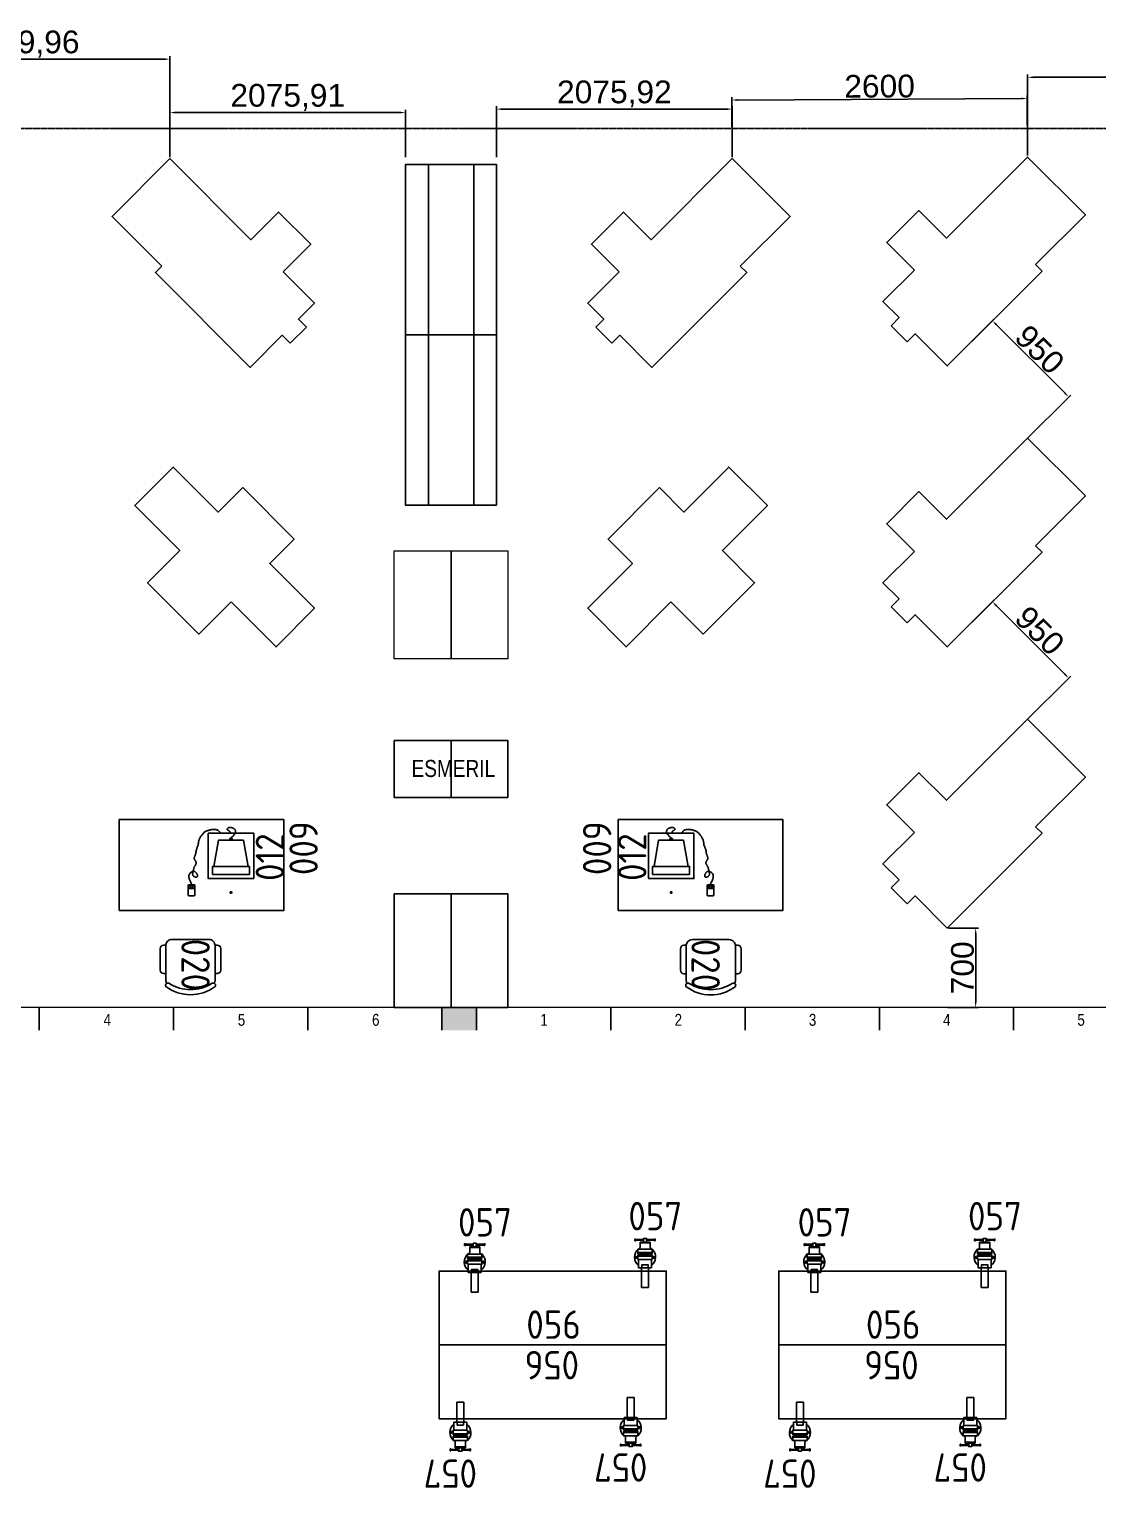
# Model space of a CAD drawing. Header units: millimetres. Extents: x 18768 to 1484868, y -11027 to 520152.
# Drawn here: x 1463710 to 1473120, y 245171 to 258014 of the extents above; entities that cross this region are included whole.
import ezdxf
from ezdxf.enums import TextEntityAlignment as Align

# ---------------------------------------------------------------- set-up
doc = ezdxf.new("R2010")
doc.units = ezdxf.units.MM
doc.linetypes.add('DIVIDE', pattern=[2.15, 1.5, -0.2, 0.05, -0.15, 0.05, -0.2])
for name, color, linetype in [('L025-CONTORNO', 7, 'Continuous'), ('L025-IMAGIN', 1, 'DIVIDE'), ('L025-TEXTO', 7, 'Continuous'), ('L035-ARRANJO-ADQUIRIR', 102, 'Continuous'), ('L035-ARRANJO-EXISTENTE', 180, 'Continuous'), ('L035-TEXTO', 40, 'Continuous'), ('PAREDES', 7, 'Continuous')]:
    doc.layers.add(name, color=color, linetype=linetype)
doc.styles.add('ISO-CP--25', font='isocp.shx', dxfattribs={"height": 250})
doc.styles.get("Standard").update_dxf_attribs({"font": 'arial.ttf'})
doc.dimstyles.new('Anotativo', dxfattribs={"dimscale": 0, "dimtxt": 2.5, "dimasz": 2.5, "dimexe": 1.25, "dimexo": 0.625, "dimtad": 1, "dimtxsty": 'Standard', "dimcen": 2.5, "dimadec": 0, "dimazin": 0, "dimtfac": 1, "dimtmove": 0, "dimatfit": 3, "dimfxl": 1, "dimarcsym": 0})

# ---------------------------------------------------------------- blocks, each defined once
blk = doc.blocks.new('BL_SENAI_id9320210400')
at = {"layer": 'L035-ARRANJO-ADQUIRIR', "color": 0}
for points in [[(-690, 550, -0.290756), (-310, 550, 0.829608), (-284, 579, 0.333333), (-716, 579, 0.829608), (-690, 550)], [(-710, 550, 0.129448), (-717, 523), (-717, 219, 0.414214), (-663, 164), (-338, 164, 0.414214), (-284, 219), (-284, 525, 0.120944), (-290, 550)], [(-717, 464), (-737, 464, 0.414214), (-767, 434), (-767, 244, 0.414214), (-737, 214), (-717, 214)], [(-284, 214), (-264, 214, 0.414214), (-234, 244), (-234, 434, 0.414214), (-264, 464), (-284, 464)]]:
    blk.add_lwpolyline(points, format="xyb", dxfattribs=at)
at = {"layer": 'L025-TEXTO', "style": 'ISO-CP--25'}
blk.add_attdef('rmp_mt_codmaterial', (15, 15), '', height=40, dxfattribs=at)
at = {"layer": 'L025-TEXTO', "style": 'ISO-CP--25', "flags": 1}
for tag in ['rmp_mt_nomeunid', 'rmp_mt_potencia', 'rmp_mt_cod']:
    blk.add_attdef(tag, (15, 15), '', height=40, dxfattribs=at)
blk = doc.blocks.new('BL_SENAI_id9370710510')
at = {"layer": 'L035-ARRANJO-ADQUIRIR', "color": 0}
for p, q in [((491, 168), (491, 85)), ((491, 142), (549, 142)), ((491, 141), (549, 141)), ((495, 168), (495, 145)), ((511, 168), (495, 168)), ((495, 145), (511, 145)), ((542, 174), (498, 174)), ((511, 145), (511, 168)), ((529, 168), (512, 168)), ((512, 168), (512, 145)), ((512, 145), (529, 145)), ((529, 145), (529, 168)), ((530, 168), (530, 145)), ((546, 168), (530, 168)), ((530, 145), (546, 145)), ((546, 145), (546, 168)), ((549, 85), (549, 168)), ((185, 107), (161, 107)), ((173, 95), (173, 119)), ((498, 78), (542, 78))]:
    blk.add_line(p, q, dxfattribs=at)
for points in [[(173, 581), (172, 586), (170, 590), (168, 593), (165, 596), (162, 598), (160, 599), (158, 600), (156, 602), (154, 603), (153, 604), (152, 606), (152, 607), (152, 609), (151, 610), (151, 611), (150, 612), (149, 613), (148, 614), (146, 615), (145, 616), (143, 617), (141, 618), (139, 620), (138, 622), (136, 624), (135, 627), (134, 630), (133, 633), (133, 637), (133, 640), (133, 644), (133, 647), (134, 650), (134, 653), (135, 656), (137, 658), (138, 661), (140, 663), (142, 665), (144, 667), (146, 668), (148, 670), (151, 671), (153, 672), (156, 673), (158, 674), (160, 675), (162, 676), (164, 676), (166, 677), (168, 678), (170, 678), (172, 679), (174, 679), (175, 679), (177, 680), (179, 680), (180, 680), (182, 680), (183, 680), (185, 680), (187, 680), (189, 679), (190, 679), (192, 678), (194, 678), (195, 677), (197, 676), (199, 675), (200, 674), (201, 672), (203, 671), (204, 670), (205, 669), (205, 667), (206, 666), (206, 665), (206, 664), (206, 663), (206, 662), (205, 660), (205, 659), (204, 658), (203, 658), (201, 657), (200, 656), (199, 655), (197, 654), (196, 653), (194, 653), (193, 652), (191, 651), (190, 650), (189, 649), (187, 648), (186, 647), (185, 645), (184, 644), (183, 642), (182, 640), (181, 637), (179, 635), (176, 632), (173, 629)], [(268, 629), (272, 638), (277, 645), (282, 650), (288, 655), (294, 657), (300, 659), (307, 661), (313, 661), (320, 662), (326, 662), (332, 661), (338, 661), (343, 660), (349, 659), (355, 658), (360, 657), (366, 656), (371, 654), (377, 652), (382, 651), (387, 649), (392, 646), (397, 644), (402, 641), (406, 637), (411, 634), (415, 630), (419, 626), (422, 621), (426, 617), (430, 612), (433, 607), (437, 602), (440, 597), (443, 591), (447, 586), (449, 580), (452, 575), (454, 570), (456, 565), (457, 560), (458, 555), (459, 550), (460, 545), (460, 540), (461, 535), (461, 531), (462, 526), (464, 521), (466, 516), (467, 511), (470, 507), (472, 502), (474, 496), (475, 491), (477, 486), (478, 481), (479, 475), (480, 470), (481, 465), (481, 459), (482, 454), (483, 449), (484, 445), (486, 440), (487, 436), (489, 432), (491, 428), (492, 425), (494, 421), (495, 418), (496, 415), (496, 411), (496, 408), (496, 405), (495, 402), (494, 398), (493, 395), (492, 393), (490, 390), (488, 387), (486, 385), (484, 382), (482, 380), (481, 377), (480, 375), (479, 372), (479, 369), (479, 366), (479, 362), (481, 359), (482, 355), (484, 352), (486, 348), (488, 345), (490, 342), (492, 338), (493, 336), (495, 333), (497, 331), (498, 329), (499, 327), (500, 326), (501, 325), (501, 325), (501, 324), (501, 324), (501, 324), (501, 324), (500, 323), (500, 322), (501, 319), (501, 316), (502, 312), (503, 308), (504, 303), (505, 298), (506, 293), (507, 287), (508, 283), (509, 278), (510, 275), (511, 271), (511, 268), (511, 265), (510, 262), (509, 259), (507, 257), (505, 254), (502, 251), (498, 248), (495, 246), (491, 244), (487, 242), (483, 241), (480, 241), (477, 241), (475, 242), (473, 243), (471, 245), (470, 247), (469, 250), (469, 253), (469, 256), (469, 259), (470, 262), (471, 265), (472, 268), (473, 271), (475, 274), (477, 277), (479, 280), (482, 283), (485, 286), (488, 289), (491, 291), (495, 293), (498, 294), (503, 294), (507, 293), (512, 292), (517, 290), (522, 287), (527, 283), (531, 279), (536, 274), (539, 269), (542, 263), (543, 257), (544, 251), (544, 245), (543, 239), (542, 233), (540, 227), (538, 221), (536, 216), (533, 210), (530, 205), (528, 199), (525, 194), (523, 189), (521, 183), (520, 177), (520, 174)], [(323, 336), (283, 566), (63, 566), (23, 336)]]:
    blk.add_lwpolyline(points, dxfattribs=at)
for points in [[(-27, 229), (-27, 629), (373, 629), (373, 229)], [(162, 566), (184, 566), (184, 581), (162, 581)], [(335, 266), (335, 336), (10, 336), (10, 266)]]:
    blk.add_lwpolyline(points, close=True, dxfattribs=at)
for centre, start, end in [((498, 168), 90, 180), ((542, 168), 0, 90), ((498, 85), 180, 270), ((542, 85), 270, 0)]:
    blk.add_arc(centre, 6.72, start, end, dxfattribs=at)
at = {"layer": 'L025-TEXTO', "style": 'ISO-CP--25'}
blk.add_attdef('rmp_mt_codmaterial', (15, 15), '', height=40, dxfattribs=at)
at = {"layer": 'L025-TEXTO', "style": 'ISO-CP--25', "flags": 1}
for tag in ['rmp_mt_nomeunid', 'rmp_mt_potencia', 'rmp_mt_cod']:
    blk.add_attdef(tag, (15, 15), '', height=40, dxfattribs=at)
blk = doc.blocks.new('BL_SENAI_id9320220810')
at = {"layer": 'L025-CONTORNO', "color": 0}
blk.add_lwpolyline([(-688, 238), (112, 238), (112, 1688), (-688, 1688)], close=True, dxfattribs=at)
at = {"layer": 'L025-TEXTO', "style": 'ISO-CP--25'}
blk.add_attdef('rmp_mt_codmaterial', (15, 15), '', height=40, dxfattribs=at)
at = {"layer": 'L025-TEXTO', "style": 'ISO-CP--25', "flags": 1}
for tag in ['rmp_mt_nomeunid', 'rmp_mt_potencia', 'rmp_mt_cod']:
    blk.add_attdef(tag, (15, 15), '', height=40, dxfattribs=at)
blk = doc.blocks.new('*D377')
at = {"layer": 'DEFPOINTS', "color": 0, "linetype": 'ByBlock', "lineweight": 15, "transparency": 16777216}
for p in [(1471794, 250100), (1471787, 249400), (1472044, 249400)]:
    blk.add_point(p, dxfattribs=at)
at = {"layer": 'PAREDES', "color": 0, "linetype": 'ByBlock', "lineweight": -2, "transparency": 16777216}
for p, q in [((1471806, 250100), (1472069, 250100)), ((1472044, 250050), (1472044, 249450)), ((1471799, 249400), (1472069, 249400))]:
    blk.add_line(p, q, dxfattribs=at)
at = {"layer": 'PAREDES', "color": 0, "linetype": 'ByBlock', "lineweight": 15, "transparency": 16777216}
for points in [[(1472036, 250050), (1472052, 250050), (1472044, 250100)], [(1472036, 249450), (1472052, 249450), (1472044, 249400)]]:
    blk.add_solid(points, dxfattribs=at)
at = {"layer": 'PAREDES', "color": 0, "linetype": 'ByBlock', "lineweight": 15, "transparency": 16777216, "insert": (1471929, 249750), "char_height": 200, "attachment_point": 5, "rotation": 90}
blk.add_mtext('700', dxfattribs=at)
blk = doc.blocks.new('*D378')
at = {"layer": 'DEFPOINTS', "color": 0, "linetype": 'ByBlock', "lineweight": 15, "transparency": 16777216}
for p in [(1471794, 252575), (1472863, 252301), (1472466, 251903)]:
    blk.add_point(p, dxfattribs=at)
at = {"layer": 'PAREDES', "color": 0, "linetype": 'ByBlock', "lineweight": -2, "transparency": 16777216}
for p, q in [((1471803, 252584), (1472209, 252990)), ((1472227, 252937), (1472828, 252336)), ((1472474, 251912), (1472881, 252319))]:
    blk.add_line(p, q, dxfattribs=at)
at = {"layer": 'PAREDES', "color": 0, "linetype": 'ByBlock', "lineweight": 15, "transparency": 16777216}
for points in [[(1472233, 252943), (1472221, 252931), (1472191, 252973)], [(1472834, 252342), (1472822, 252330), (1472863, 252301)]]:
    blk.add_solid(points, dxfattribs=at)
at = {"layer": 'PAREDES', "color": 0, "linetype": 'ByBlock', "lineweight": 15, "transparency": 16777216, "insert": (1472608, 252718), "char_height": 200, "attachment_point": 5, "rotation": 315}
blk.add_mtext('950', dxfattribs=at)
blk = doc.blocks.new('*D379')
at = {"layer": 'DEFPOINTS', "color": 0, "linetype": 'ByBlock', "lineweight": 15, "transparency": 16777216}
for p in [(1471794, 255050), (1472863, 254776), (1472466, 254378)]:
    blk.add_point(p, dxfattribs=at)
at = {"layer": 'PAREDES', "color": 0, "linetype": 'ByBlock', "lineweight": -2, "transparency": 16777216}
for p, q in [((1471803, 255059), (1472209, 255465)), ((1472227, 255412), (1472828, 254811)), ((1472474, 254387), (1472881, 254793))]:
    blk.add_line(p, q, dxfattribs=at)
at = {"layer": 'PAREDES', "color": 0, "linetype": 'ByBlock', "lineweight": 15, "transparency": 16777216}
for points in [[(1472233, 255418), (1472221, 255406), (1472191, 255447)], [(1472834, 254817), (1472822, 254805), (1472863, 254776)]]:
    blk.add_solid(points, dxfattribs=at)
at = {"layer": 'PAREDES', "color": 0, "linetype": 'ByBlock', "lineweight": 15, "transparency": 16777216, "insert": (1472608, 255193), "char_height": 200, "attachment_point": 5, "rotation": 315}
blk.add_mtext('950', dxfattribs=at)
blk = doc.blocks.new('*D383')
at = {"layer": 'DEFPOINTS', "color": 0, "linetype": 'ByBlock', "lineweight": 15, "transparency": 16777216}
for p in [(1472501, 257590), (1472501, 256888), (1475101, 256888)]:
    blk.add_point(p, dxfattribs=at)
at = {"layer": 'PAREDES', "color": 0, "linetype": 'ByBlock', "lineweight": -2, "transparency": 16777216}
for p, q in [((1472501, 256901), (1472501, 257615)), ((1475051, 257590), (1472551, 257590)), ((1475101, 256901), (1475101, 257615))]:
    blk.add_line(p, q, dxfattribs=at)
at = {"layer": 'PAREDES', "color": 0, "linetype": 'ByBlock', "lineweight": 15, "transparency": 16777216}
for points in [[(1472551, 257598), (1472551, 257582), (1472501, 257590)], [(1475051, 257598), (1475051, 257582), (1475101, 257590)]]:
    blk.add_solid(points, dxfattribs=at)
at = {"layer": 'PAREDES', "color": 0, "linetype": 'ByBlock', "lineweight": 15, "transparency": 16777216, "insert": (1473801, 257705), "char_height": 200, "attachment_point": 5}
blk.add_mtext('2600', dxfattribs=at)
blk = doc.blocks.new('*D386')
at = {"layer": 'DEFPOINTS', "color": 0, "linetype": 'ByBlock', "lineweight": 15, "transparency": 16777216}
for p in [(1469898, 257390), (1469901, 256875), (1472501, 256888)]:
    blk.add_point(p, dxfattribs=at)
at = {"layer": 'PAREDES', "color": 0, "linetype": 'ByBlock', "lineweight": -2, "transparency": 16777216}
for p, q in [((1469901, 256887), (1469898, 257415)), ((1472448, 257403), (1469948, 257390)), ((1472501, 256901), (1472498, 257429))]:
    blk.add_line(p, q, dxfattribs=at)
at = {"layer": 'PAREDES', "color": 0, "linetype": 'ByBlock', "lineweight": 15, "transparency": 16777216}
for points in [[(1469948, 257399), (1469948, 257382), (1469898, 257390)], [(1472448, 257412), (1472448, 257395), (1472498, 257404)]]:
    blk.add_solid(points, dxfattribs=at)
at = {"layer": 'PAREDES', "color": 0, "linetype": 'ByBlock', "lineweight": 15, "transparency": 16777216, "insert": (1471198, 257511), "char_height": 200, "attachment_point": 5, "rotation": 0.3001}
blk.add_mtext('2600', dxfattribs=at)
blk = doc.blocks.new('*D387')
at = {"layer": 'DEFPOINTS', "color": 0, "linetype": 'ByBlock', "lineweight": 15, "transparency": 16777216}
for p in [(1480428, 250934), (1479594, 250100), (1480761, 249900), (1450090, 249400), (1484740, 249400)]:
    blk.add_point(p, dxfattribs=at)
at = {"layer": 'PAREDES', "color": 0, "linetype": 'ByBlock', "lineweight": -2, "transparency": 16777216}
blk.add_arc((1478894, 249400), 1933, 1.4823, 43.5177, dxfattribs=at)
at = {"layer": 'PAREDES', "color": 0, "linetype": 'ByBlock', "lineweight": 15, "transparency": 16777216}
for points in [[(1480289, 250725), (1480301, 250737), (1480260, 250767)], [(1480834, 249450), (1480817, 249450), (1480826, 249400)]]:
    blk.add_solid(points, dxfattribs=at)
at = {"layer": 'PAREDES', "color": 0, "linetype": 'ByBlock', "lineweight": 15, "transparency": 16777216, "insert": (1480785, 250183), "char_height": 200, "attachment_point": 5, "rotation": 292.5}
blk.add_mtext('45°', dxfattribs=at)
blk = doc.blocks.new('*D400')
at = {"layer": 'DEFPOINTS', "color": 0, "linetype": 'ByBlock', "lineweight": 15, "transparency": 16777216}
for p in [(1467825, 257310), (1467825, 256875), (1469901, 256875)]:
    blk.add_point(p, dxfattribs=at)
at = {"layer": 'PAREDES', "color": 0, "linetype": 'ByBlock', "lineweight": -2, "transparency": 16777216}
for p, q in [((1467825, 256887), (1467825, 257335)), ((1469851, 257310), (1467875, 257310)), ((1469901, 256887), (1469901, 257335))]:
    blk.add_line(p, q, dxfattribs=at)
at = {"layer": 'PAREDES', "color": 0, "linetype": 'ByBlock', "lineweight": 15, "transparency": 16777216}
for points in [[(1467875, 257318), (1467875, 257302), (1467825, 257310)], [(1469851, 257318), (1469851, 257302), (1469901, 257310)]]:
    blk.add_solid(points, dxfattribs=at)
at = {"layer": 'PAREDES', "color": 0, "linetype": 'ByBlock', "lineweight": 15, "transparency": 16777216, "insert": (1468863, 257443), "char_height": 200, "attachment_point": 5}
blk.add_mtext('2075,92', dxfattribs=at)
blk = doc.blocks.new('*D401')
at = {"layer": 'DEFPOINTS', "color": 0, "linetype": 'ByBlock', "lineweight": 15, "transparency": 16777216}
for p in [(1467025, 257280), (1464949, 256875), (1467025, 256875)]:
    blk.add_point(p, dxfattribs=at)
at = {"layer": 'PAREDES', "color": 0, "linetype": 'ByBlock', "lineweight": -2, "transparency": 16777216}
for p, q in [((1464949, 256887), (1464949, 257305)), ((1464999, 257280), (1466975, 257280)), ((1467025, 256887), (1467025, 257305))]:
    blk.add_line(p, q, dxfattribs=at)
at = {"layer": 'PAREDES', "color": 0, "linetype": 'ByBlock', "lineweight": 15, "transparency": 16777216}
for points in [[(1464999, 257288), (1464999, 257272), (1464949, 257280)], [(1466975, 257288), (1466975, 257272), (1467025, 257280)]]:
    blk.add_solid(points, dxfattribs=at)
at = {"layer": 'PAREDES', "color": 0, "linetype": 'ByBlock', "lineweight": 15, "transparency": 16777216, "insert": (1465987, 257413), "char_height": 200, "attachment_point": 5}
blk.add_mtext('2075,91', dxfattribs=at)
blk = doc.blocks.new('*D407')
at = {"layer": 'DEFPOINTS', "color": 0, "linetype": 'ByBlock', "lineweight": 15, "transparency": 16777216}
for p in [(1464949, 257750), (1462349, 256888), (1464949, 256888)]:
    blk.add_point(p, dxfattribs=at)
at = {"layer": 'PAREDES', "color": 0, "linetype": 'ByBlock', "lineweight": -2, "transparency": 16777216}
for p, q in [((1462349, 256901), (1462349, 257775)), ((1462399, 257750), (1464899, 257750)), ((1464949, 256901), (1464949, 257775))]:
    blk.add_line(p, q, dxfattribs=at)
at = {"layer": 'PAREDES', "color": 0, "linetype": 'ByBlock', "lineweight": 15, "transparency": 16777216}
for points in [[(1462399, 257758), (1462399, 257742), (1462349, 257750)], [(1464899, 257758), (1464899, 257742), (1464949, 257750)]]:
    blk.add_solid(points, dxfattribs=at)
at = {"layer": 'PAREDES', "color": 0, "linetype": 'ByBlock', "lineweight": 15, "transparency": 16777216, "insert": (1463649, 257883), "char_height": 200, "attachment_point": 5}
blk.add_mtext('2599,96', dxfattribs=at)
blk = doc.blocks.new('*D408')
at = {"layer": 'DEFPOINTS', "color": 0, "linetype": 'ByBlock', "lineweight": 15, "transparency": 16777216}
for p in [(1454422, 250934), (1454132, 250453), (1455256, 250100), (1450090, 249400), (1484740, 249400)]:
    blk.add_point(p, dxfattribs=at)
at = {"layer": 'PAREDES', "color": 0, "linetype": 'ByBlock', "lineweight": -2, "transparency": 16777216}
blk.add_arc((1455956, 249400), 2106, 136.3604, 178.6396, dxfattribs=at)
at = {"layer": 'PAREDES', "color": 0, "linetype": 'ByBlock', "lineweight": 15, "transparency": 16777216}
for points in [[(1454426, 250859), (1454438, 250848), (1454467, 250889)], [(1453859, 249450), (1453843, 249450), (1453850, 249400)]]:
    blk.add_solid(points, dxfattribs=at)
at = {"layer": 'PAREDES', "color": 0, "linetype": 'ByBlock', "lineweight": 15, "transparency": 16777216, "insert": (1453905, 250250), "char_height": 200, "attachment_point": 5, "rotation": 67.5}
blk.add_mtext('45°', dxfattribs=at)
blk = doc.blocks.new('BL_SENAI_id9310100290')
at = {"layer": 'L035-ARRANJO-EXISTENTE', "color": 0}
for p, q in [((-515, 200), (-515, 139)), ((-515, 200), (-340, 200)), ((-340, 139), (-515, 139)), ((-340, 112), (-340, 227)), ((-340, 227), (-272, 227)), ((-228, 233), (-238, 233)), ((-238, 219), (-238, 106)), ((-228, 106), (-228, 233)), ((-217, 106), (-217, 233)), ((-217, 233), (-207, 233)), ((-207, 219), (-207, 106)), ((-178, 144), (-178, 195)), ((-114, 214), (-159, 214)), ((-121, 214), (-121, 125)), ((-114, 214), (-114, 125)), ((-272, 112), (-340, 112)), ((-238, 106), (-228, 106)), ((-207, 106), (-217, 106)), ((-114, 125), (-159, 125))]:
    blk.add_line(p, q, dxfattribs=at)
for points in [[(-104, 259), (-104, 252), (-88, 252), (-88, 259)], [(-340, 143), (-340, 197), (-314, 197), (-314, 143)], [(-268, 233), (-238, 233), (-238, 106), (-268, 106)], [(-178, 233), (-207, 233), (-207, 106), (-178, 106)], [(-114, 156), (-114, 183), (-83, 183), (-83, 156)], [(-104, 80), (-104, 86), (-88, 86), (-88, 80)]]:
    blk.add_lwpolyline(points, close=True, dxfattribs=at)
for points in [[(-99, 183), (-99, 252), (-92, 252), (-92, 183)], [(-92, 156), (-92, 86), (-99, 86), (-99, 156)]]:
    blk.add_lwpolyline(points, dxfattribs=at)
for centre in [(-250, 248), (-250, 92)]:
    blk.add_circle(centre, 7.45, dxfattribs=at)
for centre, radius, start, end in [((-247, 170), 92.8, 41.7386, 141.8707), ((-272, 231), 4.33, 270, 0), ((-159, 233), 19, 180, 270), ((-247, 170), 92.8, 218.1293, 318.2614), ((-272, 108), 4.33, 0, 90), ((-159, 106), 19, 90, 180)]:
    blk.add_arc(centre, radius, start, end, dxfattribs=at)
at = {"layer": 'L025-TEXTO', "style": 'ISO-CP--25'}
blk.add_attdef('rmp_mt_codmaterial', (15, 15), '', height=40, dxfattribs=at)
at = {"layer": 'L025-TEXTO', "style": 'ISO-CP--25', "flags": 1}
for tag in ['rmp_mt_nomeunid', 'rmp_mt_potencia', 'rmp_mt_cod']:
    blk.add_attdef(tag, (15, 15), '', height=40, dxfattribs=at)
blk = doc.blocks.new('BL_SENAI_id9320240650')
at = {"layer": 'L035-ARRANJO-EXISTENTE', "color": 0}
blk.add_lwpolyline([(-595, 399), (-595, -251), (1405, -251), (1405, 399)], close=True, dxfattribs=at)
at = {"layer": 'L025-TEXTO', "style": 'ISO-CP--25'}
blk.add_attdef('rmp_mt_codmaterial', (15, 15), '', height=40, dxfattribs=at)
at = {"layer": 'L025-TEXTO', "style": 'ISO-CP--25', "flags": 1}
for tag in ['rmp_mt_nomeunid', 'rmp_mt_potencia', 'rmp_mt_cod']:
    blk.add_attdef(tag, (15, 15), '', height=40, dxfattribs=at)

msp = doc.modelspace()

# ---------------------------------------------------------------- hatches: boundary and pattern name
h = msp.add_hatch(color=1)
h.dxf.hatch_style = 1
h.paths.add_polyline_path([(1482134, 249400), (1482134, 249200), (1482474, 249200), (1482474, 249400)])
h.paths.add_polyline_path([(1475042, 249400), (1474742, 249400), (1474742, 249200), (1475042, 249200)])
h.paths.add_polyline_path([(1467650, 249200), (1467650, 249400), (1467345, 249400), (1467345, 249200)])
h.paths.add_polyline_path([(1460253, 249400), (1459953, 249400), (1459953, 249200), (1460253, 249200)])
h.paths.add_polyline_path([(1452861, 249400), (1452561, 249400), (1452561, 249200), (1452861, 249200)])

# ---------------------------------------------------------------- linework, layer by layer
for p, q in [((1467224.997, 256823.114), (1467224.997, 255323.114)), ((1467624.997, 255323.114), (1467624.997, 256823.114)), ((1466151.164, 255389.699), (1466009.743, 255248.278)), ((1467224.997, 255323.114), (1467224.997, 253823.114)), ((1467624.997, 253823.114), (1467624.997, 255323.114)), ((1468698.84, 255389.697), (1468840.262, 255248.276)), ((1471298.801, 255403.314), (1471440.222, 255261.892)), ((1471298.801, 252928.435), (1471440.222, 252787.014))]:
    msp.add_line(p, q)
at = {"color": 1}
for p, q in [((1463799, 249400), (1463799, 249200)), ((1464981, 249400), (1464981, 249200)), ((1464981, 249400), (1464981, 249200)), ((1464981, 249400), (1464981, 249200)), ((1466163, 249400), (1466163, 249200)), ((1467345, 249400), (1467345, 249200)), ((1467650, 249400), (1467650, 249200)), ((1468832, 249400), (1468832, 249200)), ((1470014, 249400), (1470014, 249200)), ((1471196, 249400), (1471196, 249200)), ((1472378, 249400), (1472378, 249200)), ((1472378, 249400), (1472378, 249200)), ((1472378, 249400), (1472378, 249200))]:
    msp.add_line(p, q, dxfattribs=at)
for points in [[(1464878.372, 255927.1), (1464439.966, 256365.506), (1464949.082, 256874.623), (1465663.043, 256160.662), (1465906.187, 256403.806), (1466189.03, 256120.963), (1465945.886, 255877.82)], [(1469971.633, 255927.098), (1470410.039, 256365.504), (1469900.922, 256874.621), (1469186.961, 256160.66), (1468943.817, 256403.803), (1468660.975, 256120.961), (1468904.118, 255877.817)], [(1472571.593, 255940.715), (1473009.999, 256379.121), (1472500.882, 256888.238), (1471786.921, 256174.277), (1471543.778, 256417.42), (1471260.935, 256134.577), (1471504.079, 255891.434)], [(1464878.372, 255927.1), (1464821.803, 255870.532), (1465656.189, 255036.146), (1465939.032, 255318.988), (1466009.743, 255248.278)], [(1465945.886, 255877.82), (1466221.875, 255601.831), (1466080.453, 255460.41), (1466151.164, 255389.699)], [(1468904.118, 255877.817), (1468628.13, 255601.829), (1468769.551, 255460.408), (1468698.84, 255389.697)], [(1469971.633, 255927.098), (1470028.201, 255870.529), (1469193.815, 255036.143), (1468910.972, 255318.986), (1468840.262, 255248.276)], [(1471504.079, 255891.434), (1471228.09, 255615.446), (1471369.512, 255474.024), (1471298.801, 255403.314)], [(1472571.593, 255940.715), (1472628.162, 255884.146), (1471793.776, 255049.76), (1471510.933, 255332.603), (1471440.222, 255261.892)], [(1472571.593, 253465.836), (1473009.999, 253904.242), (1472500.882, 254413.359), (1471786.921, 253699.398), (1471543.778, 253942.541), (1471260.935, 253659.699), (1471504.079, 253416.555)], [(1471504.079, 253416.555), (1471228.09, 253140.567), (1471369.512, 252999.146), (1471298.801, 252928.435)], [(1472571.593, 253465.836), (1472628.162, 253409.268), (1471793.776, 252574.882), (1471510.933, 252857.724), (1471440.222, 252787.014)], [(1472571.588, 250990.952), (1473009.994, 251429.359), (1472500.877, 251938.475), (1471786.916, 251224.514), (1471543.773, 251467.658), (1471260.93, 251184.815), (1471504.074, 250941.672)], [(1471504.074, 250941.672), (1471228.085, 250665.683), (1471369.507, 250524.262), (1471298.796, 250453.551)], [(1472571.588, 250990.952), (1472628.157, 250934.384), (1471793.771, 250099.998), (1471510.928, 250382.841), (1471440.217, 250312.13)]]:
    msp.add_lwpolyline(points)
for points in [[(1467824.997, 255323.114), (1467824.997, 256823.114), (1467024.997, 256823.114), (1467024.997, 255323.114)], [(1467824.997, 255323.114), (1467824.997, 256823.114), (1467024.997, 256823.114), (1467024.997, 255323.114)], [(1467824.997, 253823.114), (1467824.997, 255323.114), (1467024.997, 255323.114), (1467024.997, 253823.114)], [(1465488.574, 252970.864), (1465205.731, 252688.021), (1464753.183, 253140.569), (1465036.025, 253423.412), (1464640.046, 253819.392), (1464979.457, 254158.803), (1465375.435, 253762.821), (1465590.395, 253977.782), (1466042.941, 253525.231), (1465827.981, 253310.27), (1466221.875, 252916.372), (1465884.554, 252574.884)], [(1469361.431, 252970.861), (1469644.273, 252688.019), (1470096.822, 253140.567), (1469813.979, 253423.41), (1470209.959, 253819.389), (1469870.547, 254158.801), (1469474.57, 253762.819), (1469259.609, 253977.779), (1468807.063, 253525.229), (1469022.024, 253310.268), (1468628.13, 252916.37), (1468965.451, 252574.882)], [(1467424.998, 251250), (1467424.998, 251750), (1466924.998, 251750), (1466924.998, 251250)], [(1467924.998, 251250), (1467924.998, 251750), (1467424.998, 251750), (1467424.998, 251250)], [(1467424.998, 249400), (1467424.998, 250400), (1466924.998, 250400), (1466924.998, 249400)], [(1467924.998, 249400), (1467924.998, 250400), (1467424.998, 250400), (1467424.998, 249400)]]:
    msp.add_lwpolyline(points, close=True)
at = {"layer": 'L025-IMAGIN'}
msp.add_line((1484760, 257140), (1450090, 257140), dxfattribs=at)
at = {"layer": 'PAREDES', "linetype": 'ByBlock', "lineweight": 15}
for p, q in [((1471298.796, 250453.551), (1471440.217, 250312.13)), ((1484740, 249400), (1450090, 249400))]:
    msp.add_line(p, q, dxfattribs=at)
for points in [[(1466925, 253420), (1467425, 253420), (1467425, 252470), (1466925, 252470), (1466925, 253420)], [(1467425, 253420), (1467925, 253420), (1467925, 252470), (1467425, 252470), (1467425, 253420)]]:
    msp.add_lwpolyline(points, dxfattribs=at)

# ---------------------------------------------------------------- block references
at = {"layer": 'L035-ARRANJO-ADQUIRIR'}
ref = msp.add_blockref('BL_SENAI_id9320220810', (1466191.062, 250367.227), dxfattribs=dict(at, xscale=-1, rotation=89.99999999991184))
ref.add_attrib('rmp_mt_codmaterial', '009', dxfattribs={"layer": 'L025-TEXTO', "height": 250, "rotation": 90, "style": 'ISO-CP--25'}).set_placement((1466251.893, 250802.658), align=Align.CENTER)
ref = msp.add_blockref('BL_SENAI_id9370710510', (1465660.259, 250306.259), dxfattribs=dict(at, xscale=-1))
ref.add_attrib('rmp_mt_codmaterial', '012', dxfattribs={"layer": 'L025-TEXTO', "height": 250, "rotation": 90, "style": 'ISO-CP--25'}).set_placement((1465829.841, 250724.136), align=Align.MIDDLE)
ref = msp.add_blockref('BL_SENAI_id9320220810', (1468658.942, 250367.225), dxfattribs=dict(at, rotation=270.0000000000882))
ref.add_attrib('rmp_mt_codmaterial', '009', dxfattribs={"layer": 'L025-TEXTO', "height": 250, "rotation": 90, "style": 'ISO-CP--25'}).set_placement((1468836.089, 250802.656), align=Align.CENTER)
ref = msp.add_blockref('BL_SENAI_id9370710510', (1469189.745, 250306.257), dxfattribs=at)
ref.add_attrib('rmp_mt_codmaterial', '012', dxfattribs={"layer": 'L025-TEXTO', "height": 250, "rotation": 90, "style": 'ISO-CP--25'}).set_placement((1469020.163, 250724.134), align=Align.MIDDLE)
ref = msp.add_blockref('BL_SENAI_id9320210400', (1465630.979, 250163.319), dxfattribs=dict(at, xscale=-1, rotation=180))
ref.add_attrib('rmp_mt_codmaterial', '020', dxfattribs={"layer": 'L025-TEXTO', "height": 250, "rotation": 270, "style": 'ISO-CP--25'}).set_placement((1465175.549, 249775.756), align=Align.MIDDLE)
ref = msp.add_blockref('BL_SENAI_id9320210400', (1469211.526, 250162.214), dxfattribs=dict(at, rotation=180))
ref.add_attrib('rmp_mt_codmaterial', '020', dxfattribs={"layer": 'L025-TEXTO', "height": 250, "rotation": 270, "style": 'ISO-CP--25'}).set_placement((1469666.956, 249774.651), align=Align.MIDDLE)
at = {"layer": 'L035-ARRANJO-EXISTENTE'}
ref = msp.add_blockref('BL_SENAI_id9310100290', (1467803.062, 247408.168), dxfattribs=dict(at, rotation=89.99999999998991))
ref.add_attrib('rmp_mt_codmaterial', '057', dxfattribs={"layer": 'L025-TEXTO', "height": 250, "rotation": 360, "style": 'ISO-CP--25'}).set_placement((1467723.531, 247383.944), align=Align.CENTER)
ref = msp.add_blockref('BL_SENAI_id9310100290', (1469303.062, 247449.768), dxfattribs=dict(at, rotation=89.99999999998991))
ref.add_attrib('rmp_mt_codmaterial', '057', dxfattribs={"layer": 'L025-TEXTO', "height": 250, "rotation": 360, "style": 'ISO-CP--25'}).set_placement((1469223.531, 247438.51), align=Align.CENTER)
ref = msp.add_blockref('BL_SENAI_id9310100290', (1470793.062, 247408.168), dxfattribs=dict(at, rotation=89.99999999998991))
ref.add_attrib('rmp_mt_codmaterial', '057', dxfattribs={"layer": 'L025-TEXTO', "height": 250, "rotation": 360, "style": 'ISO-CP--25'}).set_placement((1470713.531, 247383.944), align=Align.CENTER)
ref = msp.add_blockref('BL_SENAI_id9310100290', (1472293.062, 247449.768), dxfattribs=dict(at, rotation=89.99999999998991))
ref.add_attrib('rmp_mt_codmaterial', '057', dxfattribs={"layer": 'L025-TEXTO', "height": 250, "rotation": 360, "style": 'ISO-CP--25'}).set_placement((1472213.531, 247438.51), align=Align.CENTER)
ref = msp.add_blockref('BL_SENAI_id9320240650', (1468724.629, 246829.08), dxfattribs=dict(at, rotation=179.9999999999899))
ref.add_attrib('rmp_mt_codmaterial', '056', dxfattribs={"layer": 'L025-TEXTO', "height": 250, "rotation": 360, "style": 'ISO-CP--25'}).set_placement((1468327.691, 246483.359), align=Align.CENTER)
ref = msp.add_blockref('BL_SENAI_id9320240650', (1471714.629, 246829.08), dxfattribs=dict(at, rotation=179.9999999999899))
ref.add_attrib('rmp_mt_codmaterial', '056', dxfattribs={"layer": 'L025-TEXTO', "height": 250, "rotation": 360, "style": 'ISO-CP--25'}).set_placement((1471317.691, 246483.359), align=Align.CENTER)
ref = msp.add_blockref('BL_SENAI_id9320240650', (1467915.371, 246030.92), dxfattribs=at)
ref.add_attrib('rmp_mt_codmaterial', '056', dxfattribs={"layer": 'L025-TEXTO', "height": 250, "rotation": 180, "style": 'ISO-CP--25'}).set_placement((1468312.309, 246376.641), align=Align.CENTER)
ref = msp.add_blockref('BL_SENAI_id9320240650', (1470905.371, 246030.92), dxfattribs=at)
ref.add_attrib('rmp_mt_codmaterial', '056', dxfattribs={"layer": 'L025-TEXTO', "height": 250, "rotation": 180, "style": 'ISO-CP--25'}).set_placement((1471302.309, 246376.641), align=Align.CENTER)
ref = msp.add_blockref('BL_SENAI_id9310100290', (1468836.938, 245451.832), dxfattribs=dict(at, rotation=269.9999999999899))
ref.add_attrib('rmp_mt_codmaterial', '057', dxfattribs={"layer": 'L025-TEXTO', "height": 250, "rotation": 180, "style": 'ISO-CP--25'}).set_placement((1468916.469, 245476.056), align=Align.CENTER)
ref = msp.add_blockref('BL_SENAI_id9310100290', (1471826.938, 245451.832), dxfattribs=dict(at, rotation=269.9999999999899))
ref.add_attrib('rmp_mt_codmaterial', '057', dxfattribs={"layer": 'L025-TEXTO', "height": 250, "rotation": 180, "style": 'ISO-CP--25'}).set_placement((1471906.469, 245476.056), align=Align.CENTER)
ref = msp.add_blockref('BL_SENAI_id9310100290', (1467336.938, 245410.232), dxfattribs=dict(at, rotation=269.9999999999899))
ref.add_attrib('rmp_mt_codmaterial', '057', dxfattribs={"layer": 'L025-TEXTO', "height": 250, "rotation": 180, "style": 'ISO-CP--25'}).set_placement((1467416.469, 245421.49), align=Align.CENTER)
ref = msp.add_blockref('BL_SENAI_id9310100290', (1470326.938, 245410.232), dxfattribs=dict(at, rotation=269.9999999999899))
ref.add_attrib('rmp_mt_codmaterial', '057', dxfattribs={"layer": 'L025-TEXTO', "height": 250, "rotation": 180, "style": 'ISO-CP--25'}).set_placement((1470406.469, 245421.49), align=Align.CENTER)

# ---------------------------------------------------------------- texts
at = {"layer": 'L035-TEXTO', "width": 0.8}
for s, height, p in [('ESMERIL', 150, (1467077.345, 251430)), ('4', 105, (1464365.526, 249239.284)), ('5', 105, (1465547.526, 249239.284)), ('6', 105, (1466729.526, 249239.284)), ('1', 105, (1468211.526, 249239.284)), ('2', 105, (1469393.526, 249239.284)), ('3', 105, (1470575.526, 249239.284)), ('4', 105, (1471757.526, 249239.284)), ('5', 105, (1472939.526, 249239.284))]:
    msp.add_text(s, height=height, dxfattribs=at).set_placement(p)

# ---------------------------------------------------------------- dimensions: what is measured, and where the dimension line sits
at = {"layer": 'PAREDES', "linetype": 'ByBlock', "lineweight": 15}
for base, p1, p2, picture, middle in [((1464949.082, 257750), (1462349.122, 256888.24), (1464949.082, 256888.24), '*D407', (1463649.102, 257882.691)), ((1472500.882, 257590), (1475100.882, 256888.238), (1472500.882, 256888.238), '*D383', (1473800.882, 257704.615)), ((1467024.9969, 257280), (1464949.0824, 256874.6233), (1467024.9969, 256874.6233), '*D401', (1465987.0397, 257412.691)), ((1467824.9969, 257310), (1469900.9218, 256874.6211), (1467824.9969, 256874.6211), '*D400', (1468862.9594, 257442.691))]:
    dim = msp.add_linear_dim(base=base, p1=p1, p2=p2, dimstyle='Anotativo', override={"dimtxt": 10}, dxfattribs=at)
    dim.commit()
    dim.dimension.update_dxf_attribs({"geometry": picture, "text_midpoint": middle})
for p1, p2, distance, picture, middle in [((1472500.882, 256888.238), (1469900.922, 256874.621), -515.372, '*D386', (1471197.603, 257511.407)), ((1471793.776, 255049.76), (1472465.53, 254378.006), 562.455, '*D379', (1472608.413, 255192.644)), ((1471793.776, 252574.882), (1472465.53, 251903.128), 562.455, '*D378', (1472608.413, 252717.765))]:
    dim = msp.add_aligned_dim(p1=p1, p2=p2, distance=distance, dimstyle='Anotativo', override={"dimtxt": 10}, dxfattribs=at)
    dim.commit()
    dim.dimension.update_dxf_attribs({"geometry": picture, "text_midpoint": middle})
for base, line2, picture, middle in [((1454132.461, 250452.956), ((1454421.848, 250934.386), (1455256.234, 250100)), '*D408', (1453905.113, 250249.602)), ((1480760.606, 249900.216), ((1480428.157, 250934.384), (1479593.771, 250099.998)), '*D387', (1480784.856, 250183.312))]:
    dim = msp.add_angular_dim_2l(base=base, line1=((1484740, 249400), (1450090, 249400)), line2=line2, dimstyle='Anotativo', override={"dimscale": 0, "dimtxt": 10}, dxfattribs=at)
    dim.commit()
    dim.dimension.update_dxf_attribs({"geometry": picture, "text_midpoint": middle})
dim = msp.add_linear_dim(base=(1472043.889, 249400), p1=(1471793.771, 250099.998), p2=(1471786.581, 249400), angle=90, dimstyle='Anotativo', override={"dimtxt": 10}, dxfattribs=at)
dim.commit()
dim.dimension.update_dxf_attribs({"geometry": '*D377', "text_midpoint": (1471929.275, 249749.999)})

doc.saveas('drawing.dxf')
